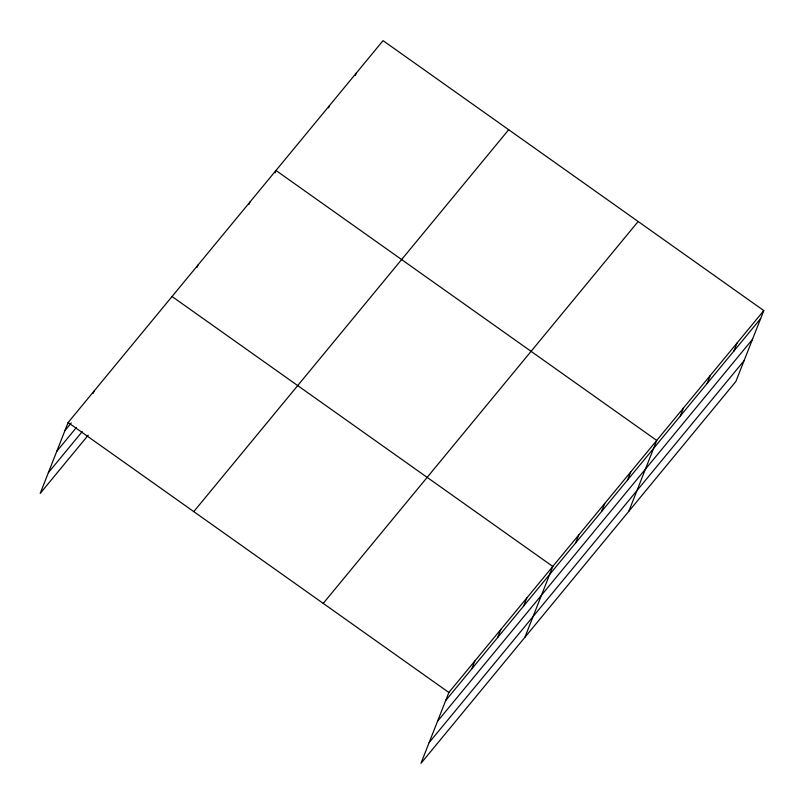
<?xml version="1.0" encoding="UTF-8"?>
<svg xmlns="http://www.w3.org/2000/svg" width="804" height="804" viewBox="0 0 804 804"><rect width="100%" height="100%" fill="white"/><g stroke="black" fill="none" stroke-linecap="round" stroke-linejoin="round"><path stroke-width="1.21" d="M763.8 310.585L448.873 692.475L420.954 763.358L735.881 381.468L763.8 310.585L383.046 40.642L68.119 422.532L40.2 493.415L88.229 435.175M93.204 393.317L94.108 391.025M197.121 267.29L198.025 264.998M249.089 204.276L249.994 201.985M275.068 172.78L275.973 170.478L656.727 440.431L628.798 511.314M328.605 107.857L329.509 105.565M355.378 75.395L356.283 73.104M471.697 668.998L474.852 660.968M497.676 637.492L500.842 629.462M523.655 605.985L526.821 597.955M524.881 637.341L552.8 566.448L172.046 296.505M575.624 542.971L578.779 534.941M601.603 511.465L604.759 503.435M627.582 479.958L630.748 471.938M680.335 415.99L683.49 407.97M707.098 383.528L710.264 375.508M733.871 351.067L737.027 343.047M64.963 430.552L71.265 422.914M56.793 451.295L76.47 427.437M48.371 472.672L82.229 431.617M193.774 511.615L508.691 129.725M323.228 603.392L638.155 221.502M445.717 700.505L760.634 318.615M437.547 721.248L752.464 339.358M429.125 742.615L744.052 360.725M68.119 422.532L448.873 692.475"/></g></svg>
